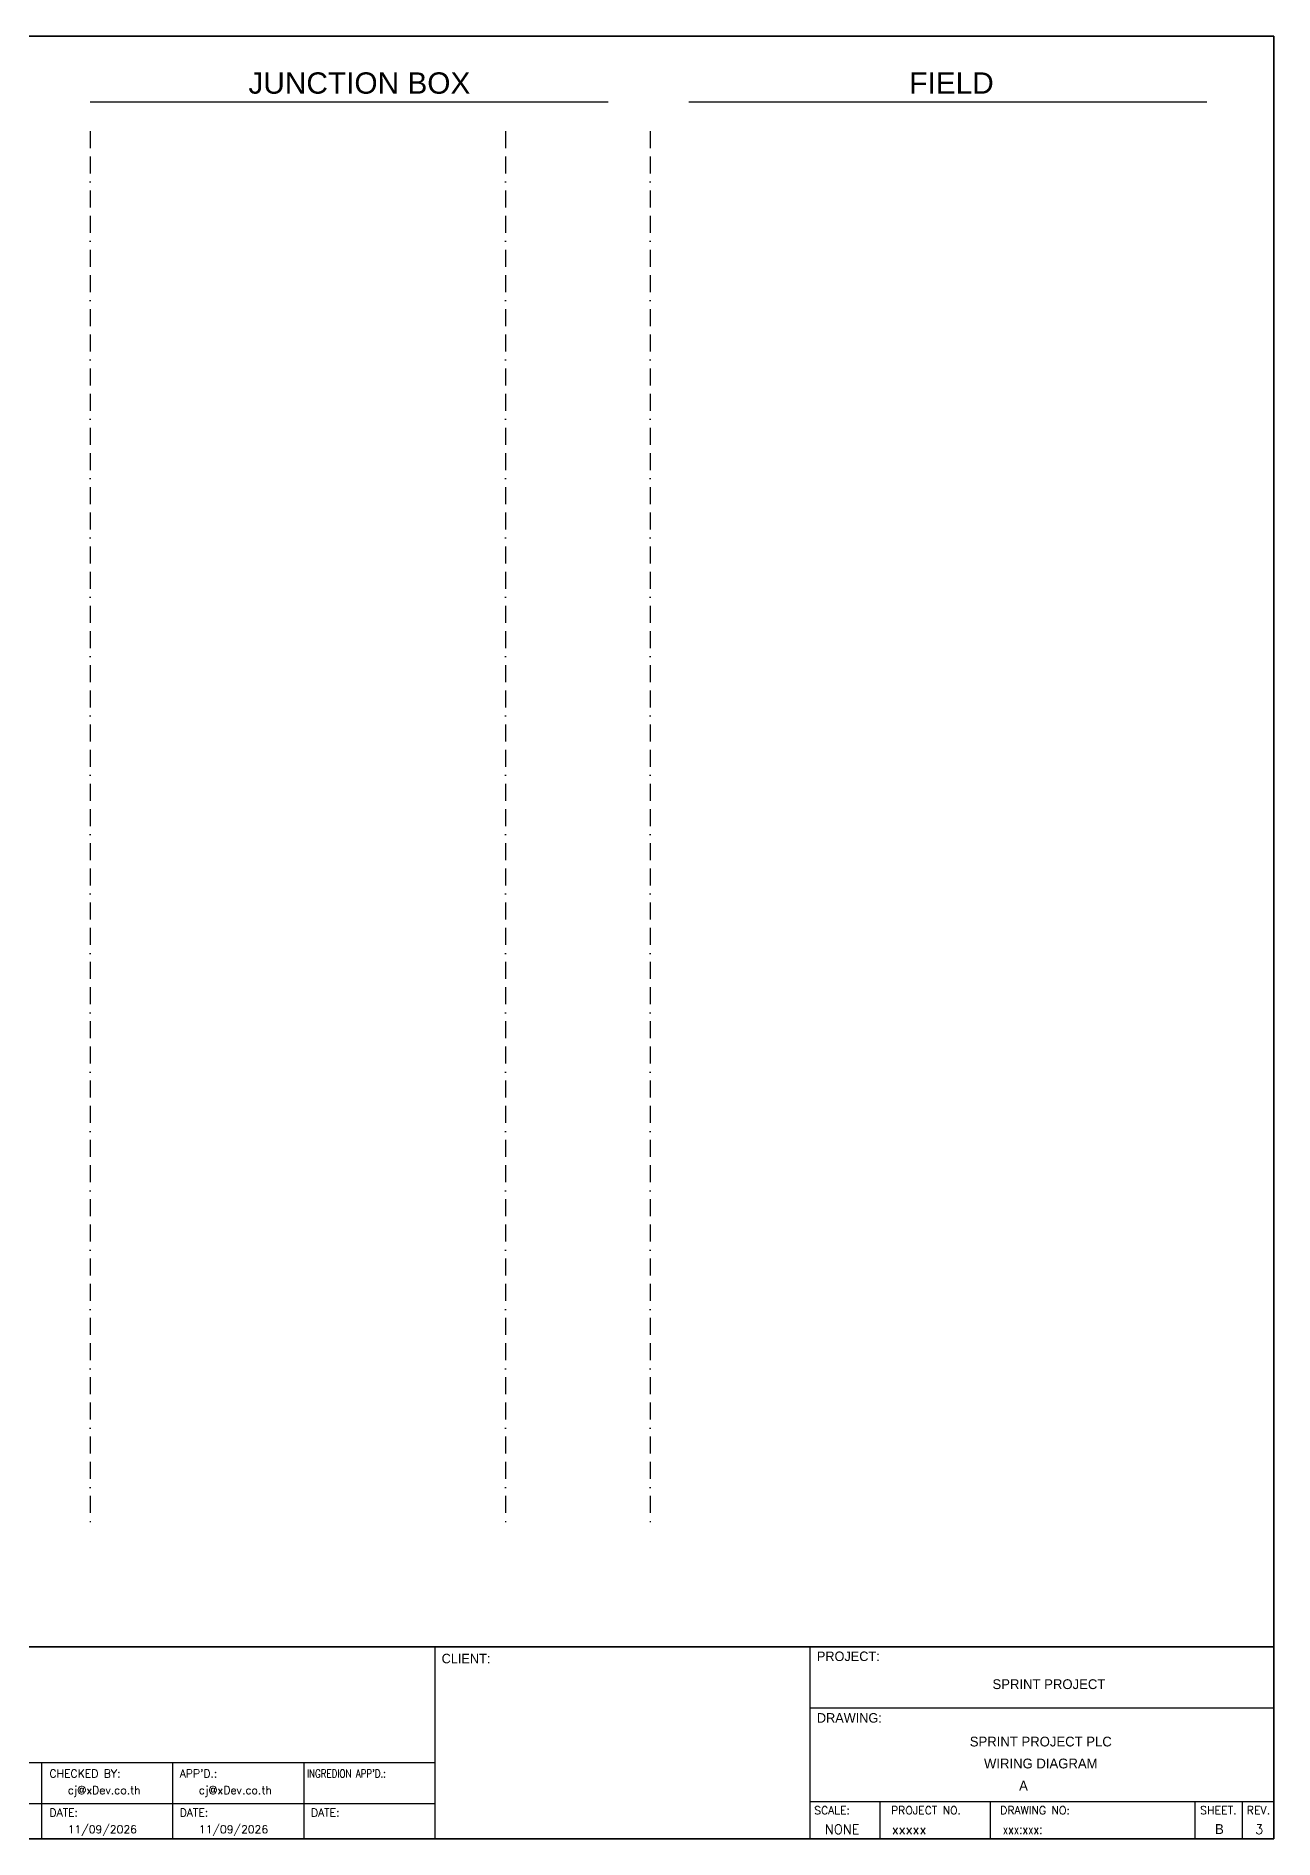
# Model space of a CAD drawing. Header units: millimetres. Extents: x 0 to 62600, y 0 to 14837.
# Drawn here: x 27197 to 29053, y 9013 to 11717 of the extents above; entities that cross this region are included whole.
import ezdxf
from ezdxf.enums import TextEntityAlignment as Align

# ---------------------------------------------------------------- set-up
doc = ezdxf.new("R2010")
doc.units = ezdxf.units.MM
doc.linetypes.add('BORDERX2', pattern=[88.9, 25.4, -12.7, 25.4, -12.7, 0, -12.7])
for name, color, linetype in [('GT_1', 9, 'Continuous'), ('HELPPOINT', 7, 'Continuous'), ('MEMBER', 7, 'Continuous'), ('x01001-FrameArea', 2, 'BORDERX2')]:
    doc.layers.add(name, color=color, linetype=linetype)
doc.styles.add('HTX11', font='O8111901')
doc.styles.add('ROMANS', font='romans.shx', dxfattribs={"width": 0.85, "height": 25})
doc.styles.get("Standard").update_dxf_attribs({"font": 'arial.ttf'})

msp = doc.modelspace()

# ---------------------------------------------------------------- linework, layer by layer
for p, q in [((27278, 11618.3), (28054.8, 11618.3)), ((28175.8, 11618.3), (28952.6, 11618.3))]:
    msp.add_line(p, q)
at = {"color": 4}
for p, q in [((28462.1, 9068.7), (28462.1, 9012.6)), ((28627.4, 9068.7), (28627.4, 9012.6))]:
    msp.add_line(p, q, dxfattribs=at)
at = {"color": 4, "ltscale": 0.5}
for p, q in [((28934.5, 9068.7), (28934.5, 9012.6)), ((28934.5, 9068.7), (28934.5, 9012.6)), ((29005.7, 9068.7), (29005.7, 9012.6)), ((29005.7, 9068.7), (29005.7, 9012.6))]:
    msp.add_line(p, q, dxfattribs=at)
at = {"layer": 'GT_1', "color": 4}
for p, q in [((27795.6, 9012.6), (27795.6, 9300.8)), ((28357.9, 9012.6), (28357.9, 9300.8)), ((28357.9, 9012.6), (28357.9, 9300.8)), ((28357.9, 9012.6), (28357.9, 9300.8)), ((27795.6, 9127), (27008.6, 9127)), ((27205.4, 9012.6), (27205.4, 9127)), ((27402.1, 9012.6), (27402.1, 9127)), ((27598.9, 9012.6), (27598.9, 9127)), ((27795.6, 9065.5), (27008.6, 9065.5)), ((28357.9, 9068.7), (29053.1, 9068.7))]:
    msp.add_line(p, q, dxfattribs=at)
at = {"layer": 'HELPPOINT', "color": 4, "lineweight": 35}
for p, q in [((25159.8, 11716.9), (29053.1, 11716.9)), ((25159.8, 11716.9), (29053.1, 11716.9)), ((29053.1, 11716.9), (29053.1, 9012.6)), ((29053.1, 11716.9), (29053.1, 9012.6)), ((29053.1, 9012.6), (25159.8, 9012.6)), ((29053.1, 9012.6), (25159.8, 9012.6))]:
    msp.add_line(p, q, dxfattribs=at)
at = {"layer": 'HELPPOINT', "color": 4}
for p, q in [((28357.9, 9209.2), (29053.1, 9209.2)), ((28357.9, 9209.2), (29053.1, 9209.2)), ((28357.9, 9068.7), (29053.1, 9068.7))]:
    msp.add_line(p, q, dxfattribs=at)
at = {"layer": 'MEMBER', "color": 4, "lineweight": 35}
msp.add_line((25159.8, 9300.8), (29053.1, 9300.8), dxfattribs=at)
msp.add_line((25159.8, 9300.8), (29053.1, 9300.8), dxfattribs=at)
at = {"layer": 'MEMBER', "color": 4}
for p, q in [((28357.9, 9209.2), (29053.1, 9209.2)), ((28357.9, 9209.2), (29053.1, 9209.2)), ((28357.9, 9068.7), (29053.1, 9068.7)), ((28357.9, 9068.7), (29053.1, 9068.7))]:
    msp.add_line(p, q, dxfattribs=at)
at = {"layer": 'x01001-FrameArea'}
for p, q in [((27278, 11574.2), (27278, 9487.7)), ((27901.1, 11574.2), (27901.1, 9487.7)), ((28117.9, 11574.2), (28117.9, 9487.7))]:
    msp.add_line(p, q, dxfattribs=at)

# ---------------------------------------------------------------- texts
at = {"color": 2}
for s, p in [('JUNCTION BOX', (27515.4, 11630.4)), ('FIELD', (28506.3, 11630.4))]:
    msp.add_text(s, height=32, dxfattribs=at).set_placement(p)
at = {"color": 4, "ltscale": 100, "style": 'HTX11'}
for s, p in [('SPRINT PROJECT', (28715.7, 9244.8)), ('SPRINT PROJECT PLC', (28703.5, 9158.7)), ('WIRING DIAGRAM', (28703.5, 9125.8))]:
    msp.add_text(s, height=14.693, dxfattribs=at).set_placement(p, align=Align.MIDDLE_CENTER)
at = {"style": 'HTX11'}
for tag, text, height, p in [('A', 'A', 14.8, (28677.6, 9092.5)), ('B', 'CHASSIS C2 SLOT 6', 14.821, (28971.4, 9027.5))]:
    msp.add_attdef(tag, text=text, height=height, dxfattribs=at).set_placement(p, align=Align.MIDDLE_CENTER)
at = {"layer": 'GT_1', "color": 4, "style": 'HTX11'}
for s, p in [('CLIENT:', (27805.1, 9276.1)), ('PROJECT:', (28367.8, 9279.5)), ('DRAWING:', (28367.8, 9187.1))]:
    msp.add_text(s, height=14.25, dxfattribs=at).set_placement(p)
at = {"layer": 'MEMBER', "color": 4, "ltscale": 0.8, "style": 'ROMANS'}
for s, height, p in [('CHECKED BY:', 11.875, (27217.1, 9104.8)), ("APP'D.:", 11.88, (27412.3, 9104.8)), ('cj@xDev.co.th', 11.875, (27244.4, 9079.9)), ('cj@xDev.co.th', 11.875, (27441.1, 9079.9)), ('SCALE:', 11.88, (28363.8, 9049.7)), ('PROJECT NO.', 11.875, (28479, 9049.7)), ('DRAWING NO:', 11.875, (28642.7, 9049.7)), ('SHEET.', 12, (28942.5, 9049.7)), ('REV.', 12, (29012.4, 9049.7)), ('DATE:', 11.88, (27217.1, 9046.2)), ('11/09/2026', 11.88, (27244.4, 9021.1)), ('DATE:', 11.88, (27412.3, 9046.2)), ('11/09/2026', 11.88, (27441.1, 9021.1)), ('DATE:', 11.88, (27609.1, 9046.2)), ('NONE', 14.23, (28379.8, 9020)), ('xxxxx', 14.23, (28480.2, 9020))]:
    msp.add_text(s, height=height, dxfattribs=at).set_placement(p)
at = {"layer": 'MEMBER', "color": 4, "ltscale": 0.8, "style": 'ROMANS', "width": 0.8}
for s, height, p in [("INGREDION APP'D.:", 11.875, (27603.1, 9104.8)), ('xxx:xxx:', 14.23, (28646.4, 9020))]:
    msp.add_text(s, height=height, dxfattribs=at).set_placement(p)
at = {"layer": 'MEMBER', "color": 4, "ltscale": 0.8, "style": 'ROMANS'}
msp.add_text('3', height=14.2, dxfattribs=at).set_placement((29031, 9020), align=Align.CENTER)

doc.saveas('drawing.dxf')
